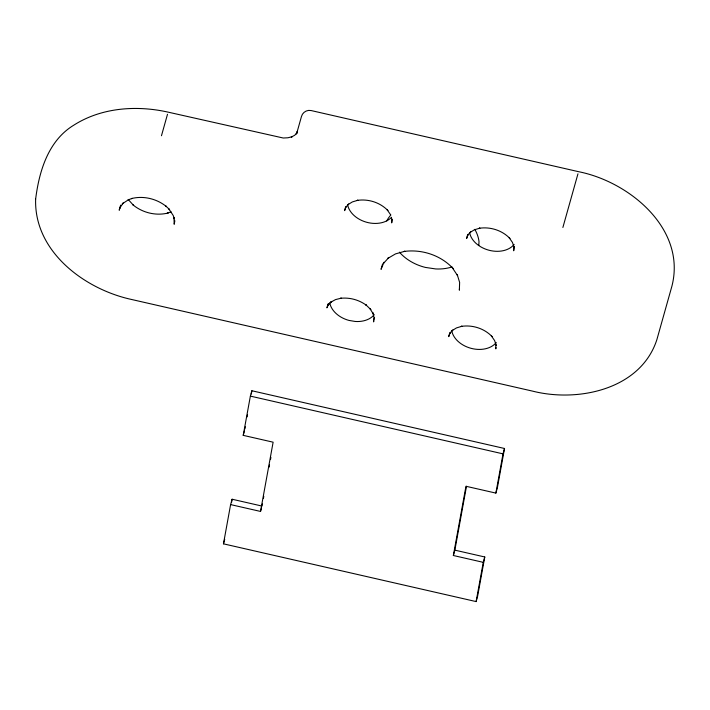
<?xml version="1.0" encoding="UTF-8"?>
<svg xmlns="http://www.w3.org/2000/svg" width="710" height="710" viewBox="0 0 710 710"><rect width="100%" height="100%" fill="white"/><g stroke="black" fill="none" stroke-linecap="round" stroke-linejoin="round"><path stroke-width="1.06" d="M391.698 218.174L391.689 222.887L392.355 219.488M495.828 344.155L495.82 348.867L495.944 347.421M478.806 245.553L479.01 241.569A48.493 35.118 15.7 0 0 474.83 229.348M459.476 288.721L459.361 290.177L459.627 282.385L457.187 274.459L457.577 275.631L452.492 267.963L453.211 268.646C440.937 255.263 421.997 249.059 404.123 251.438L404.886 251.278L395.532 253.887L387.82 258.396L388.805 257.561L383.347 263.534L383.986 262.265L381.048 269.339L382.539 264.049M373.744 320.432L373.62 321.896L373.966 317.228L372.67 312.444L373.061 313.634L370.123 308.912L370.86 309.613L365.783 304.723L366.298 305.211C358.94 299.815 349.657 297.295 340.578 298.298L341.315 298.147L335.519 299.602L330.674 302.238L331.65 301.413L328.215 304.927L328.845 303.658L326.919 307.847L328.011 303.942M484.77 556.977L483.261 562.338L453.353 555.504L454.861 550.144L484.77 556.977L477.626 596.214L476.117 601.583L223.464 543.833L230.608 504.597L232.117 499.236L262.026 506.07L262.425 503.905M230.608 504.597L260.517 511.431L273.128 442.188L243.219 435.354L250.373 396.109L251.881 390.748L504.526 448.489L497.382 487.726L495.873 493.095L465.964 486.261L453.353 555.504M231.522 502.502L232.117 499.236M244.932 428.893L245.332 426.719M247.115 416.903L247.515 414.729M251.287 394.014L251.881 390.748M263.41 498.491L263.8 496.334M269.125 467.118L269.516 464.952M270.501 459.547L270.901 457.382M454.861 550.144L466.488 486.306M476.117 601.583L483.261 562.338M495.873 493.095L503.017 453.859L504.526 448.489M120.647 205.119L119.209 210.222L120.123 207.142L119.475 208.438L123.265 202.989L122.244 203.859L128.474 199.75L132.273 198.392L131.359 198.596C143.455 195.481 156.839 198.756 166.468 206.619L165.9 206.077L169.619 209.663L168.927 208.997L173.222 215.512L174.385 218.937L173.968 217.65L174.181 224.271L174.873 220.774M161.472 135.734L167.498 114.274M243.219 435.354L244.48 430.881M223.464 543.833L224.724 539.369M345.681 206.743L344.59 210.648L345.885 207.205M260.517 511.431L261.529 507.854M374.019 319.456L374.569 317.512M467.677 234.619L466.585 238.524L468.201 234.229M449.536 333.7L448.711 336.629L450.335 332.324L449.696 333.602L452.847 329.928M514.351 247.364L513.685 250.772L513.694 246.05L514.129 247.373L512.46 242.447L509.221 237.797L509.913 238.462C502.103 230.297 490.273 226.579 479.161 228.283L479.96 228.114L474.324 229.827L469.718 232.676M562.879 227.475L577.958 173.817M345.566 207.622L348.716 203.947M467.562 235.507L470.712 231.833M347.722 204.791L352.329 201.942L357.955 200.238L357.165 200.406C368.277 198.702 380.107 202.421 387.917 210.577L387.225 209.92L390.464 214.562M451.853 330.771L456.459 327.922L462.086 326.218L461.296 326.387C472.407 324.674 484.238 328.402 492.048 336.558L491.355 335.901L494.595 340.543L496.263 345.468M171.066 211.828L167.267 213.186L168.181 212.982C156.085 216.097 142.701 212.822 133.081 204.959L133.64 205.501L128.155 199.412M250.373 396.109L503.017 453.859M496.263 342.531A24.246 17.564 15.7 0 1 470.961 348.299A24.246 17.564 15.7 0 1 451.72 330.558M374.268 314.645A24.246 17.564 15.7 0 1 355.169 321.461L348.965 320.414A24.246 17.564 15.7 0 1 329.724 302.673M514.129 244.426A24.246 17.564 15.7 0 1 488.826 250.195A24.246 17.564 15.7 0 1 469.585 232.463M391.503 217.278A24.246 17.564 15.7 0 1 366.218 222.141A24.246 17.564 15.7 0 1 347.589 204.578M452.039 266.942A40.417 29.27 15.7 0 1 435.727 268.948L425.37 267.413A40.417 29.27 15.7 0 1 399.455 252.174M386.719 220.979A48.493 35.118 15.7 0 1 390.89 214.961M35.633 199.19C34.009 251.571 84.49 289.192 131.332 299.425L532.642 391.139C578.153 402.668 640.677 389.462 656.856 339.708L671.944 286.05C686.472 228.984 629.539 181.822 578.668 171.705L311.113 110.547C306.906 109.588 302.389 112.402 301.43 116.626L296.904 132.726L297.446 131.306L296.114 133.995L297.091 132.921L294.632 135.299L291.295 137.057L292.236 136.675L287.94 137.775L283.237 138.015L168.305 112.18C136.755 105.08 101.592 107.45 73.813 125.164C48.262 140.607 39.103 171.279 35.633 199.19"/></g></svg>
